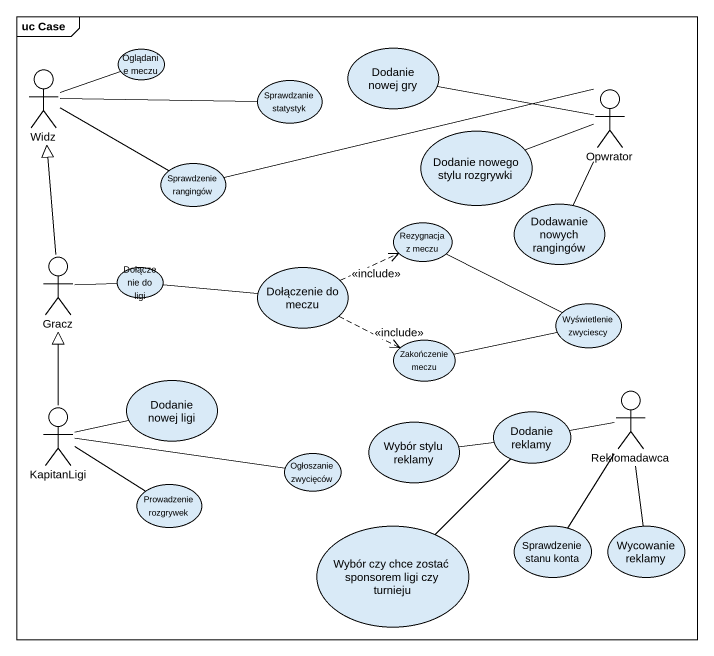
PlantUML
@startuml
mainframe uc Case
usecase "Oglądanie meczu" as Oglądanie_meczu
usecase "Dodanie nowej gry" as Dodanie_nowej_gry
actor Widz
usecase "Sprawdzanie statystyk" as Sprawdzanie_statystyk
actor Opwrator
usecase "Dodanie nowego stylu rozgrywki" as Dodanie_nowego_stylu
usecase "Sprawdzenie rangingów" as Sprawdzenie_rangingów
usecase "Rezygnacja z meczu" as Rezygnacja_z_meczu
usecase "Dodawanie nowych rangingów" as Dodawanie_nowych_rangingów
actor Gracz
usecase "Dołączenie do ligi" as Dołączenie_do_ligi
usecase "Dołączenie do meczu" as Dołączenie_do_meczu
usecase "Zakończenie meczu" as Zakończenie_meczu
usecase "Wyświetlenie zwyciescy" as Wyświetlenie_zwyciescy
usecase "Dodanie nowej ligi" as Dodanie_nowej_ligi
actor KapitanLigi
usecase "Wybór stylu reklamy" as Wybór_stylu_reklamy
usecase "Dodanie reklamy" as Dodanie_reklamy
actor Reklomadawca
usecase "Ogłoszanie zwycięców" as Ogłoszanie_zwycięców
usecase "Prowadzenie rozgrywek" as Prowadzenie_rozgrywek
usecase "Wybór czy chce zostać sponsorem ligi czy turnieju" as Wybór_czy_chce_zostać
usecase "Sprawdzenie stanu konta" as Sprawdzenie_stanu_konta
usecase "Wycowanie reklamy" as Wycowanie_reklamy
Widz -right- Oglądanie_meczu
Widz -right- Sprawdzanie_statystyk
Widz -right- Sprawdzenie_rangingów
Opwrator -left- Dodanie_nowej_gry
Opwrator -left- Dodanie_nowego_stylu
Opwrator -left- Sprawdzenie_rangingów
Opwrator -- Dodawanie_nowych_rangingów
Rezygnacja_z_meczu -right- Wyświetlenie_zwyciescy
Gracz -up-|> Widz
Gracz -right- Dołączenie_do_ligi
Dołączenie_do_ligi -right- Dołączenie_do_meczu
Dołączenie_do_meczu .right.> Rezygnacja_z_meczu : <<include>>
Dołączenie_do_meczu .right.> Zakończenie_meczu : <<include>>
Zakończenie_meczu -right- Wyświetlenie_zwyciescy
KapitanLigi -up-|> Gracz
KapitanLigi -right- Dodanie_nowej_ligi
KapitanLigi -right- Ogłoszanie_zwycięców
KapitanLigi -right- Prowadzenie_rozgrywek
Dodanie_reklamy -left- Wybór_stylu_reklamy
Dodanie_reklamy -- Wybór_czy_chce_zostać
Reklomadawca -left- Dodanie_reklamy
Reklomadawca -- Sprawdzenie_stanu_konta
Reklomadawca -- Wycowanie_reklamy
@enduml
